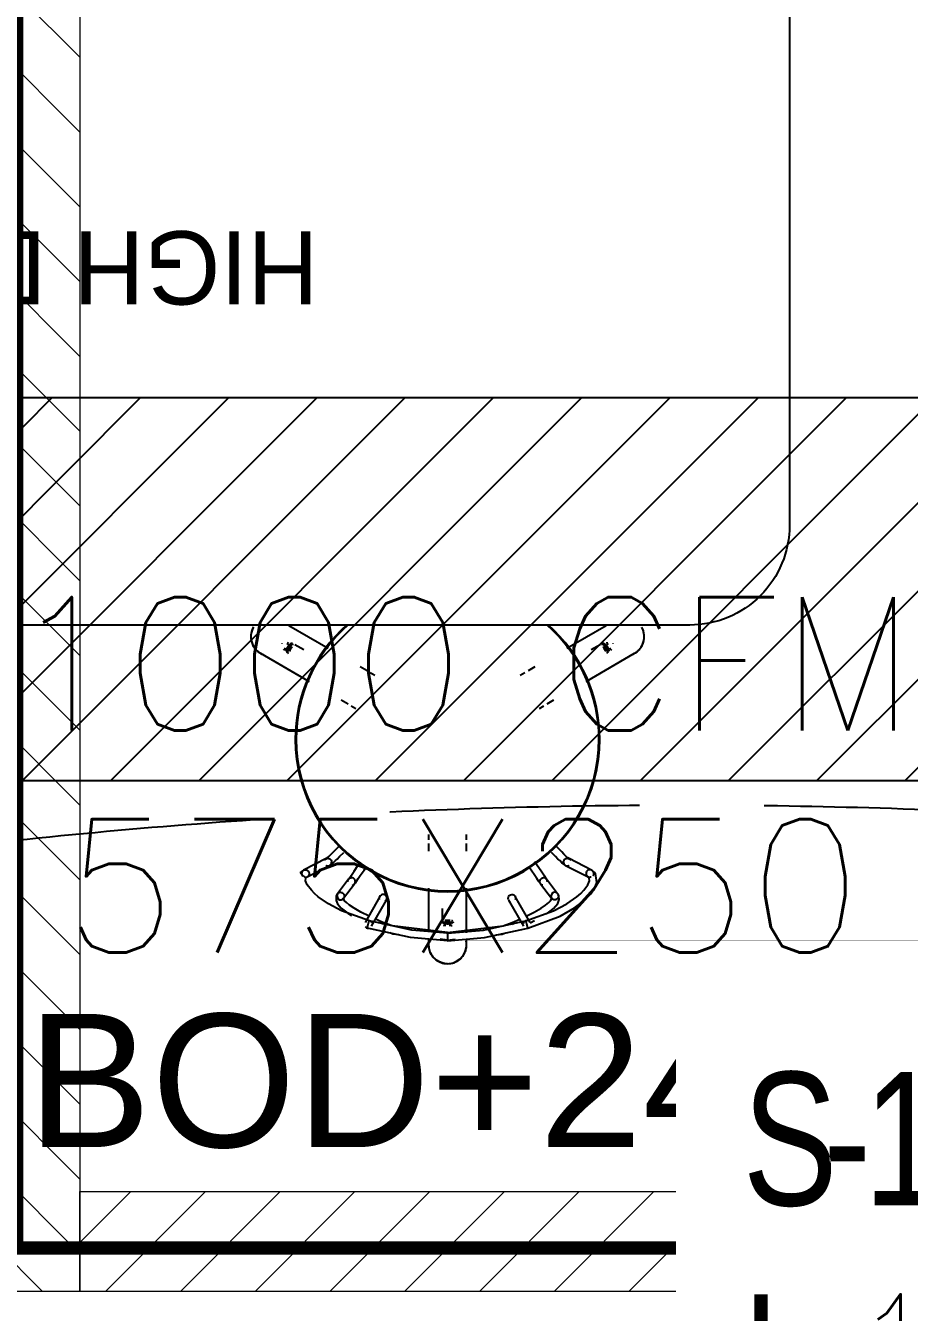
# Model space of a CAD drawing. Header units: millimetres. Extents: x 148480 to 578986, y 39883 to 155062.
# Drawn here: x 239226 to 240553, y 87929 to 89860 of the extents above; entities that cross this region are included whole.
import ezdxf

# ---------------------------------------------------------------- set-up
doc = ezdxf.new("R2010")
doc.units = ezdxf.units.MM
doc.linetypes.add('HIDDEN', pattern=[0.375, 0.25, -0.125])
for name, color, linetype in [('001-TEXT', 250, 'Continuous'), ('Flooring', 44, 'Continuous'), ('I - MODULAR', 44, 'Continuous'), ('Layer4', 6, 'Continuous'), ('M-HVAC ELLIPTICAL DUCT', 6, 'Continuous'), ('M-HVAC VRV PIPE', 4, 'Continuous'), ('M-HVAC-BOF', 6, 'Continuous'), ('M-HVAC-INSULATION', 8, 'Continuous'), ('M-HVAC-TEXT', 7, 'Continuous')]:
    doc.layers.add(name, color=color, linetype=linetype)
doc.layers.add('CB-AC CABLE TRAY', color=213, linetype='Continuous', lineweight=15)
doc.styles.add('ARAIL', font='arial.ttf')
doc.styles.add('Herbalife_Third Floor - Furniture Layout - 210201$0$CG', font='GOTHIC.TTF')
doc.styles.add('R', font='romans.shx')
doc.styles.add('romans', font='stylu.ttf', dxfattribs={"height": 125})

# ---------------------------------------------------------------- blocks, each defined once
blk = doc.blocks.new('GFC1')
at = {"color": 8}
for p, q in [((312370.6, 89877.4, 0), (312360.5, 89883.2, 0)), ((312382.3, 89870.6, 0), (312375.4, 89874.6, 0)), ((312607.7, 89874.6, 0), (312600.8, 89870.6, 0)), ((312622.6, 89883.2, 0), (312612.5, 89877.4, 0)), ((312331.9, 89833.7, 0), (312342, 89827.8, 0)), ((312346.8, 89825.1, 0), (312353.7, 89821.1, 0)), ((312629.4, 89821.1, 0), (312636.3, 89825.1, 0)), ((312641.1, 89827.8, 0), (312651.2, 89833.7, 0)), ((312462.9, 89631.9, 0), (312462.9, 89623.9, 0)), ((312520.1, 89623.9, 0), (312520.1, 89631.9, 0)), ((312462.9, 89618.4, 0), (312462.9, 89606.7, 0)), ((312520.1, 89606.7, 0), (312520.1, 89618.4, 0))]:
    blk.add_line(p, q, dxfattribs=at)
at = {"layer": 'Flooring', "color": 8, "linetype": 'HIDDEN', "ltscale": 1500}
for centre, radius, start, end in [((300007.7, 78255.1), 12777.8, 229.90697, 79.60318), ((312848.3, 80077), 9598.5, 16.54068, 121.95899)]:
    blk.add_arc(centre, radius, start, end, dxfattribs=at)
at = {"layer": 'I - MODULAR', "color": 8}
for p, q in [((312312.1, 89911.1, 0), (312253.3, 89945.1, 0)), ((312729.8, 89945.1, 0), (312670.9, 89911.1, 0)), ((312242.6, 89918.3, 0), (312242.8, 89918, 0)), ((312275.7, 89908.8, 0), (312262.2, 89916.6, 0)), ((312720.9, 89916.6, 0), (312707.4, 89908.8, 0)), ((312740.3, 89918, 0), (312740.5, 89918.3, 0)), ((312210.5, 89903.7, 0), (312283.6, 89861.6, 0)), ((312699.5, 89861.6, 0), (312772.5, 89903.7, 0)), ((312309.1, 89595.5, 0), (312275.3, 89578.2, 0)), ((312280.5, 89568, 0), (312314.3, 89585.3, 0)), ((312668.7, 89585.3, 0), (312702.6, 89568, 0)), ((312707.8, 89578.2, 0), (312674, 89595.5, 0)), ((312270.2, 89574, 0), (312274.1, 89577.4, 0)), ((312270.2, 89574, 0), (312278.6, 89566.2, 0)), ((312701.4, 89568.8, 0), (312704.4, 89566.2, 0)), ((312708.9, 89577.4, 0), (312712.8, 89574, 0)), ((312342.8, 89564.8, 0), (312326.1, 89542.9, 0)), ((312335.2, 89536, 0), (312351.9, 89557.9, 0)), ((312462.9, 89551, 0), (312462.9, 89485.3, 0)), ((312520.1, 89484.1, 0), (312520.1, 89551, 0)), ((312631.1, 89557.9, 0), (312647.8, 89536, 0)), ((312656.9, 89542.9, 0), (312640.3, 89564.8, 0)), ((312389.8, 89538.8, 0), (312367.6, 89499.6, 0)), ((312377.5, 89494, 0), (312399.7, 89533.2, 0)), ((312583.3, 89533.2, 0), (312605.5, 89494, 0)), ((312615.5, 89499.6, 0), (312593.3, 89538.8, 0)), ((312483.2, 89520.5, 0), (312483.2, 89504.9, 0)), ((312394.4, 89499.5, 0), (312382.4, 89505, 0)), ((312588.6, 89499.5, 0), (312600.3, 89504.9, 0)), ((312615.7, 89499.4, 0), (312622.3, 89502.8, 0)), ((312462.9, 89474.8, 0), (312462.9, 89466.6, 0)), ((312491.5, 89473.2, 0), (312480.3, 89474.4, 0)), ((312491.5, 89473.2, 0), (312502.8, 89474.4, 0)), ((312520.1, 89466.6, 0), (312520.1, 89474.6, 0))]:
    blk.add_line(p, q, dxfattribs=at)
at = {"layer": 'I - MODULAR', "color": 8, "linetype": 'Continuous', "elevation": 0}
blk.add_lwpolyline([(312855.2, 89946.2), (310155.2, 89946.2, -0.414214), (310005.2, 90096.2), (310005.2, 90996.2, -0.414214), (310155.2, 91146.2), (312855.2, 91146.2, -0.414214), (313005.2, 90996.2), (313005.2, 90096.2, -0.414214)], format="xyb", close=True, dxfattribs=at)
at = {"layer": 'I - MODULAR', "color": 8, "elevation": 0, "flags": 128}
for points in [[(312199.9, 89942.9), (312198, 89938.9), (312196.8, 89935), (312196.2, 89931.1), (312196.6, 89923), (312199.3, 89915.4), (312201.4, 89912), (312207.1, 89906.1), (312210.5, 89903.7)], [(312772.5, 89903.7), (312776, 89906.1), (312781.6, 89911.9), (312783.7, 89915.4), (312786.4, 89923), (312786.9, 89926.9), (312786.9, 89931.1), (312785.6, 89937.5), (312783.2, 89942.9)], [(312308.6, 89595.2), (312310.7, 89596.7), (312313.2, 89598.9), (312316.8, 89602.4), (312320.1, 89605.5), (312326.6, 89612), (312328.5, 89614.1)], [(312314.8, 89585.6), (312315.4, 89585.9), (312316.6, 89586.8), (312319.7, 89589.4), (312323, 89592.5), (312325.6, 89594.9), (312329.3, 89598.5), (312335.5, 89604.8)], [(312668.2, 89585.6), (312667.6, 89585.9), (312666.5, 89586.8), (312663.3, 89589.4), (312660, 89592.5), (312657.4, 89594.9), (312653.8, 89598.5), (312647.5, 89604.8)], [(312674.5, 89595.2), (312672.3, 89596.7), (312669.9, 89598.9), (312666.2, 89602.4), (312663, 89605.5), (312656.5, 89612), (312654.5, 89614.1)], [(312306.6, 89592.8), (312307, 89593.6), (312307.5, 89594.1), (312307.8, 89594.6)], [(312307.8, 89594.6), (312309, 89595.4), (312310.3, 89595.9), (312311.8, 89596.1), (312313.2, 89595.8), (312314.6, 89595.3), (312315.7, 89594.4), (312316.6, 89593.2), (312317.2, 89591.8), (312317.4, 89590.4)], [(312342.8, 89564.7), (312345.5, 89568.6), (312348.2, 89572.4), (312351.2, 89576.8), (312356.8, 89585), (312360.7, 89590.9)], [(312640.3, 89564.7), (312637.5, 89568.6), (312634.9, 89572.4), (312631.9, 89576.8), (312626.3, 89585), (312622.3, 89590.9)], [(312665.7, 89590.4), (312665.9, 89591.8), (312666.5, 89593.2), (312667.4, 89594.4), (312668.5, 89595.3), (312669.9, 89595.8), (312671.3, 89596.1), (312672.7, 89595.9), (312674.1, 89595.4), (312675.2, 89594.6)], [(312675.2, 89594.6), (312675.6, 89594.1), (312676.1, 89593.6), (312676.5, 89592.8)], [(312274, 89577.3), (312273.5, 89576.8), (312273.1, 89576.1), (312272.7, 89575.4), (312272.5, 89574.7), (312272.3, 89573.9), (312272.3, 89573.1)], [(312272.3, 89573.1), (312272.4, 89571.7), (312273.3, 89569.7), (312273.6, 89569.5)], [(312277.5, 89567.5), (312279.1, 89567.5), (312280.5, 89568.1), (312281.8, 89568.9)], [(312374.1, 89502.3), (312332.3, 89517.3), (312312.6, 89527.7), (312297.4, 89538.3), (312291.6, 89543.3), (312287, 89548), (312280.9, 89556.3), (312278.4, 89562.3), (312278.6, 89566.2)], [(312342.7, 89564.6), (312343, 89565), (312343.5, 89565.5), (312344.1, 89566), (312344.7, 89566.3), (312345.3, 89566.6), (312346, 89566.8), (312346.7, 89566.9), (312347.4, 89567)], [(312352, 89557.9), (312353.1, 89559.4), (312354.8, 89561.8), (312357.3, 89565.5), (312360.4, 89570.1), (312366.1, 89578.4), (312369.8, 89583.9)], [(312609, 89502.3), (312650.7, 89517.3), (312670.5, 89527.7), (312685.7, 89538.3), (312691.5, 89543.3), (312696.1, 89548), (312702.2, 89556.3), (312704.6, 89562.3), (312704.4, 89566.2)], [(312612, 89491.2), (312660.6, 89509.3), (312682.2, 89521.6), (312696.3, 89532.3), (312706.6, 89542.7), (312712.8, 89551.9), (312715.8, 89559.8), (312713.6, 89573.1), (312712.8, 89574)], [(312631.1, 89557.9), (312630, 89559.4), (312628.3, 89561.8), (312625.7, 89565.6), (312622.6, 89570.1), (312617, 89578.4), (312613.3, 89583.9)], [(312631, 89558.1), (312630.5, 89559.1), (312630.1, 89560.4), (312630.1, 89561.8), (312630.4, 89563.1), (312631, 89564.4), (312631.9, 89565.4), (312633, 89566.2), (312634.3, 89566.8), (312635.7, 89567)], [(312709, 89577.3), (312708, 89578.1), (312706.7, 89578.6), (312705.4, 89578.8), (312704.1, 89578.7), (312703.1, 89578.5), (312702.1, 89578), (312701.2, 89577.2), (312700.3, 89576), (312699.7, 89574.6), (312699.5, 89573.1)], [(312699.5, 89573.1), (312699.6, 89572.2), (312699.8, 89571.3), (312700.2, 89570.4), (312700.6, 89569.6), (312701.3, 89568.9)], [(312341.7, 89560.9), (312341.7, 89562.2), (312342.1, 89563.6), (312342.7, 89564.6)], [(312634.5, 89555.8), (312633.8, 89555.9), (312633.3, 89556.2), (312632.7, 89556.4), (312632.2, 89556.8), (312631.7, 89557.2), (312631.3, 89557.7), (312631, 89558.1)], [(312325.4, 89541.7), (312324.3, 89539), (312324, 89532.5), (312326.3, 89527.6), (312331.7, 89521.4), (312341.8, 89513.7), (312347.4, 89510.2)], [(312326, 89542.7), (312325, 89539.5), (312327.3, 89534.9), (312329, 89533.9), (312328.7, 89533.9), (312330.7, 89533.8)], [(312330.7, 89533.8), (312331.6, 89533.8), (312332.5, 89534), (312333.4, 89534.4), (312334.1, 89534.9), (312334.8, 89535.5), (312335.4, 89536.2)], [(312373.6, 89509.1), (312361.4, 89515.4), (312351.2, 89521.3), (312344.3, 89525.9), (312339.7, 89529.6), (312336.9, 89532.4), (312335.1, 89535.6), (312335.8, 89536.9), (312335.9, 89537.2)], [(312389.5, 89533.9), (312389, 89536.1), (312389.5, 89538.3)], [(312400, 89533.8), (312399.4, 89532.7), (312398.5, 89531.7), (312397.4, 89531)], [(312583.1, 89533.8), (312582.6, 89536), (312583.1, 89538.2), (312584.3, 89540), (312586.1, 89541.3), (312588.3, 89541.7)], [(312588.3, 89541.7), (312589.7, 89541.6), (312590.9, 89541.1), (312592, 89540.4), (312592.9, 89539.4), (312593.6, 89538.3)], [(312609.5, 89509.1), (312621.7, 89515.4), (312631.9, 89521.3), (312638.8, 89525.9), (312643.4, 89529.6), (312646.2, 89532.4), (312648, 89535.6), (312647.1, 89537.2)], [(312639.9, 89512.8), (312645.6, 89516.7), (312650.7, 89520.8), (312657, 89528), (312659.4, 89534.4), (312658.7, 89539.3), (312657.7, 89541.5), (312657.6, 89541.7)], [(312652.4, 89545.1), (312650.4, 89544.9), (312650.9, 89544.9), (312648.8, 89543.7), (312646.7, 89539.2), (312647.7, 89536.2)], [(312657.1, 89542.7), (312656.5, 89543.4), (312655.8, 89544), (312655.1, 89544.5), (312654.2, 89544.8), (312653.3, 89545), (312652.4, 89545.1)], [(312491.5, 89472.3), (312435.9, 89477), (312375.6, 89490.1), (312371.1, 89491.2)], [(312491.5, 89483.7), (312437.7, 89488.3), (312378.9, 89501.1), (312374.1, 89502.3)], [(312491.5, 89484.6), (312408.1, 89494.7), (312394.4, 89499.5)], [(312491.5, 89483.7), (312545.4, 89488.3), (312604.2, 89501.1), (312609, 89502.3)], [(312491.5, 89484.6), (312575, 89494.7), (312588.7, 89499.5)], [(312491.5, 89472.3), (312547.2, 89477), (312607.5, 89490.1), (312612, 89491.2)], [(312418.5, 89481.2), (312409.5, 89482.2), (312404.7, 89483.9)], [(312564.6, 89481.2), (312573.5, 89482.2), (312578.4, 89483.9)], [(312491.5, 89437.8), (312487.2, 89438.1), (312483.2, 89439), (312479.5, 89440.5), (312476, 89442.4), (312472.7, 89444.9), (312469.9, 89447.8), (312467.5, 89451), (312465.5, 89454.6), (312463.2, 89462.5), (312462.9, 89466.6)], [(312491.5, 89437.8), (312495.9, 89438.1), (312499.9, 89439), (312503.6, 89440.5), (312510.4, 89444.9), (312515.6, 89451), (312517.5, 89454.6), (312519.8, 89462.5), (312520.1, 89466.6)]]:
    blk.add_lwpolyline(points, dxfattribs=at)
at = {"layer": 'I - MODULAR', "color": 8}
for radius, start, end in [(228.8, 131.4051, 180), (228.8, 131.4051, 180), (227.4, 130.9628, 180), (227.4, 0, 49.0372), (228.8, 0, 48.5949), (228.8, 0, 48.5949), (228.8, 180, 0), (228.8, 180, 0), (227.4, 180, 0)]:
    blk.add_arc((312491.5, 89774.6, 0), radius, start, end, dxfattribs=at)
for centre, major_axis, ratio, start_param, end_param in [((312254.9, 89911.1, 0), (-4.17, -7.23), 0.173648, 3.403392, 6.021386), ((312254.9, 89911.1, 0), (-4.17, -7.23), 0.173648, 1.047198, 2.094395), ((312254.9, 89911.1, 0), (-4.17, -7.23), 0.173648, 2.356194, 2.879793), ((312728.2, 89911.1, 0), (4.17, -7.23), 0.173648, 3.403392, 3.926991), ((312728.2, 89911.1, 0), (4.17, -7.23), 0.173648, 0.261799, 2.879793), ((312728.2, 89911.1, 0), (4.17, -7.23), 0.173648, 4.18879, 5.235988), ((312254.9, 89911.1, 0), (-4.17, -7.23), 0.173648, 0.261799, 0.785398), ((312728.2, 89911.1, 0), (4.17, -7.23), 0.173648, 5.497787, 6.021386), ((312394.7, 89536, 0), (4.98, -2.81), 0.992436, 2.081916, 3.241394), ((312394.7, 89536, 0), (4.98, -2.81), 0.992436, 0.099802, 2.081916), ((312588.3, 89536, 0), (-4.98, -2.81), 0.992436, 6.183384, 6.879071), ((312588.3, 89536, 0), (-4.98, -2.81), 0.992436, 2.248945, 3.041791), ((312372.6, 89496.8, 0), (4.98, -2.81), 0.992436, 4.258135, 5.223509), ((312372.6, 89496.8, 0), (4.98, -2.81), 0.992436, 0.957956, 2.081916), ((312491.5, 89501.3, 0), (-8.35, 0), 0.173648, 5.497787, 6.021386), ((312491.5, 89501.3, 0), (-8.35, 0), 0.173648, 0.261799, 2.879793), ((312491.5, 89501.3, 0), (-8.35, 0), 0.173648, 4.18879, 5.235988), ((312491.5, 89501.3, 0), (-8.35, 0), 0.173648, 3.403392, 3.926991), ((312610.5, 89496.8, 0), (-4.98, -2.81), 0.992436, 4.201269, 5.531684)]:
    blk.add_ellipse(centre, major_axis=major_axis, ratio=ratio, start_param=start_param, end_param=end_param, dxfattribs=at)
for points, knots in [([(312199.9, 89942.9, 0), (312197.7, 89939.1, 0), (312195.9, 89933.3, 0), (312196.1, 89925.8, 0), (312196.9, 89921.7, 0), (312197.8, 89918.7, 0), (312199.1, 89915.8, 0), (312201.1, 89912.3, 0), (312204.5, 89908.1, 0), (312208.5, 89904.9, 0), (312212.2, 89902.8, 0), (312214.1, 89902, 0), (312215.1, 89901.6, 0)], [-1, -1, -1, -1, -0.8611111, -0.7916667, -0.7569444, -0.7222222, -0.6875, -0.6527778, -0.5833333, -0.5138889, -0.4791667, -0.4444444, -0.4444444, -0.4444444, -0.4444444]), ([(312199.9, 89942.9, 0), (312198.2, 89939.9, 0), (312196.5, 89935.3, 0), (312195.9, 89928.6, 0), (312196.4, 89923.6, 0), (312197.7, 89918.7, 0), (312199.9, 89914.1, 0), (312202.8, 89910.1, 0), (312206.3, 89906.5, 0), (312210.5, 89903.6, 0), (312213.5, 89902.2, 0), (312215.1, 89901.6, 0)], [-1, -1, -1, -1, -0.8888889, -0.8333333, -0.7777778, -0.7222222, -0.6666667, -0.6111111, -0.5555556, -0.5, -0.4444444, -0.4444444, -0.4444444, -0.4444444]), ([(312768, 89901.6, 0), (312769.6, 89902.2, 0), (312772.6, 89903.6, 0), (312776.7, 89906.5, 0), (312780.3, 89910.1, 0), (312783.2, 89914.1, 0), (312785.3, 89918.7, 0), (312786.7, 89923.6, 0), (312787.1, 89928.6, 0), (312786.6, 89935.3, 0), (312784.9, 89939.9, 0), (312783.2, 89942.9, 0)], [-0.5555556, -0.5555556, -0.5555556, -0.5555556, -0.5, -0.4444444, -0.3888889, -0.3333333, -0.2777778, -0.2222222, -0.1666667, -0.1111111, 0, 0, 0, 0]), ([(312768, 89901.6, 0), (312769.2, 89902, 0), (312771.3, 89903, 0), (312774.2, 89904.7, 0), (312777.2, 89906.9, 0), (312780.3, 89910, 0), (312783.2, 89914.1, 0), (312785.3, 89918.7, 0), (312786.7, 89923.5, 0), (312787.1, 89928.5, 0), (312786.7, 89933.6, 0), (312785.5, 89938.3, 0), (312784, 89941.4, 0), (312783.2, 89942.9, 0)], [-0.5555556, -0.5555556, -0.5555556, -0.5555556, -0.5138889, -0.4791667, -0.4444444, -0.3888889, -0.3333333, -0.2777778, -0.2222222, -0.1666667, -0.1111111, -0.0555556, 0, 0, 0, 0]), ([(312249.3, 89906.8, 0), (312249.3, 89907.1, 0), (312249.4, 89907.5, 0), (312249.5, 89908.2, 0), (312249.7, 89909, 0), (312250, 89910.1, 0), (312250.6, 89911.5, 0), (312251.1, 89912.6, 0), (312251.5, 89913.1, 0)], [-0.5714286, -0.5714286, -0.5714286, -0.5714286, -0.5, -0.4285714, -0.3571429, -0.2857143, -0.1428571, 0, 0, 0, 0]), ([(312251.5, 89913.1, 0), (312251.8, 89913.7, 0), (312252.5, 89914.7, 0), (312253.4, 89915.9, 0), (312254.2, 89916.7, 0), (312254.7, 89917.3, 0), (312255.3, 89917.7, 0), (312255.8, 89918.2, 0), (312256.3, 89918.5, 0), (312256.9, 89918.8, 0), (312257.3, 89919, 0), (312257.5, 89919, 0)], [-1, -1, -1, -1, -0.8571429, -0.7142857, -0.6428571, -0.5714286, -0.5, -0.4285714, -0.3571429, -0.2857143, -0.1428571, -0.1428571, -0.1428571, -0.1428571]), ([(312257.9, 89918.1, 0), (312257.8, 89918, 0), (312257.7, 89917.7, 0), (312257.4, 89917.3, 0), (312257.1, 89916.7, 0), (312256.7, 89916.1, 0), (312256.3, 89915.5, 0), (312255.7, 89914.6, 0), (312254.9, 89913.3, 0), (312254.3, 89912.2, 0), (312254, 89911.7, 0)], [-0.7142857, -0.7142857, -0.7142857, -0.7142857, -0.6428571, -0.5714286, -0.5, -0.4285714, -0.3571429, -0.2857143, -0.1428571, 0, 0, 0, 0]), ([(312729.1, 89911.7, 0), (312728.8, 89912.2, 0), (312728.2, 89913.3, 0), (312727.4, 89914.6, 0), (312726.8, 89915.5, 0), (312726.4, 89916.1, 0), (312726, 89916.7, 0), (312725.7, 89917.3, 0), (312725.4, 89917.7, 0), (312725.3, 89918, 0), (312725.2, 89918.1, 0)], [-1, -1, -1, -1, -0.8571429, -0.7142857, -0.6428571, -0.5714286, -0.5, -0.4285714, -0.3571429, -0.2857143, -0.2857143, -0.2857143, -0.2857143]), ([(312725.6, 89919, 0), (312725.8, 89919, 0), (312726.1, 89918.8, 0), (312726.7, 89918.5, 0), (312727.2, 89918.2, 0), (312727.8, 89917.7, 0), (312728.3, 89917.3, 0), (312728.9, 89916.7, 0), (312729.7, 89915.9, 0), (312730.6, 89914.7, 0), (312731.3, 89913.7, 0), (312731.6, 89913.1, 0)], [-0.8571429, -0.8571429, -0.8571429, -0.8571429, -0.7142857, -0.6428571, -0.5714286, -0.5, -0.4285714, -0.3571429, -0.2857143, -0.1428571, 0, 0, 0, 0]), ([(312730.6, 89920.5, 0), (312730.7, 89919.9, 0), (312731.2, 89918.5, 0), (312731.8, 89917.1, 0), (312732.2, 89916.4, 0)], [-0.07703691, -0.07703691, -0.07703691, -0.07703691, -0.05555556, -0.0274858, -0.0274858, -0.0274858, -0.0274858]), ([(312731.6, 89913.1, 0), (312731.9, 89912.6, 0), (312732.5, 89911.5, 0), (312733, 89910.1, 0), (312733.4, 89909, 0), (312733.5, 89908.2, 0), (312733.7, 89907.5, 0), (312733.7, 89907.1, 0), (312733.8, 89906.8, 0)], [-1, -1, -1, -1, -0.8571429, -0.7142857, -0.6428571, -0.5714286, -0.5, -0.4285714, -0.4285714, -0.4285714, -0.4285714]), ([(312245.5, 89908.4, 0), (312246, 89908.9, 0), (312247, 89910, 0), (312247.8, 89911.2, 0), (312248.3, 89911.9, 0)], [-0.07874903, -0.07874903, -0.07874903, -0.07874903, -0.05555556, -0.02873291, -0.02873291, -0.02873291, -0.02873291]), ([(312254, 89911.7, 0), (312253.7, 89911.1, 0), (312253, 89910, 0), (312252.3, 89908.7, 0), (312251.8, 89907.8, 0), (312251.5, 89907.1, 0), (312251.2, 89906.5, 0), (312250.9, 89905.9, 0), (312250.6, 89905.5, 0), (312250.3, 89904.9, 0), (312250.1, 89904.7, 0), (312249.9, 89904.6, 0)], [-1, -1, -1, -1, -0.8571429, -0.7142857, -0.6428571, -0.5714286, -0.5, -0.4285714, -0.3571429, -0.2857143, -0.1428571, -0.1428571, -0.1428571, -0.1428571]), ([(312733.1, 89904.6, 0), (312733, 89904.7, 0), (312732.8, 89904.9, 0), (312732.5, 89905.5, 0), (312732.2, 89905.9, 0), (312731.9, 89906.5, 0), (312731.6, 89907.1, 0), (312731.2, 89907.8, 0), (312730.7, 89908.7, 0), (312730, 89910, 0), (312729.4, 89911.1, 0), (312729.1, 89911.7, 0)], [-0.8571429, -0.8571429, -0.8571429, -0.8571429, -0.7142857, -0.6428571, -0.5714286, -0.5, -0.4285714, -0.3571429, -0.2857143, -0.1428571, 0, 0, 0, 0]), ([(312308.9, 89585.5, 0), (312309.1, 89585.3, 0), (312309.4, 89585.2, 0), (312309.9, 89585, 0), (312310.2, 89584.9, 0), (312310.6, 89584.8, 0), (312311, 89584.7, 0), (312311.3, 89584.7, 0), (312311.7, 89584.7, 0), (312312.1, 89584.7, 0), (312312.4, 89584.7, 0), (312312.8, 89584.7, 0), (312313.1, 89584.8, 0), (312313.5, 89584.9, 0), (312313.8, 89585, 0), (312314.2, 89585.2, 0), (312314.5, 89585.4, 0), (312314.8, 89585.5, 0), (312315.2, 89585.8, 0), (312315.4, 89586, 0), (312315.6, 89586.2, 0)], [0.4444444, 0.4444444, 0.4444444, 0.4444444, 0.5, 0.5277778, 0.5555556, 0.5833333, 0.6111111, 0.6388889, 0.6666667, 0.6944444, 0.7222222, 0.75, 0.7777778, 0.8055556, 0.8333333, 0.8611111, 0.8888889, 0.9166667, 0.9444444, 1, 1, 1, 1]), ([(312315.6, 89586.2, 0), (312315.6, 89586.2, 0), (312315.7, 89586.3, 0), (312315.8, 89586.4, 0), (312316, 89586.6, 0), (312316.1, 89586.8, 0), (312316.3, 89587, 0), (312316.4, 89587.1, 0), (312316.5, 89587.3, 0), (312316.7, 89587.6, 0), (312316.8, 89587.8, 0), (312317, 89588.1, 0), (312317.1, 89588.5, 0), (312317.2, 89588.8, 0), (312317.3, 89589.1, 0), (312317.3, 89589.5, 0), (312317.4, 89589.9, 0), (312317.4, 89590.2, 0), (312317.4, 89590.4, 0)], [0, 0, 0, 0, 0.041667, 0.104167, 0.161458, 0.229167, 0.270833, 0.3125, 0.364583, 0.416667, 0.479167, 0.541667, 0.625, 0.6875, 0.75, 0.833333, 0.916667, 1, 1, 1, 1]), ([(312665.7, 89590.4, 0), (312665.7, 89590.1, 0), (312665.7, 89589.7, 0), (312665.8, 89589.1, 0), (312665.9, 89588.8, 0), (312666, 89588.5, 0), (312666.1, 89588.2, 0), (312666.2, 89587.8, 0), (312666.4, 89587.6, 0), (312666.5, 89587.3, 0), (312666.7, 89587.1, 0), (312666.8, 89587, 0), (312666.9, 89586.8, 0), (312667.1, 89586.6, 0), (312667.3, 89586.4, 0), (312667.4, 89586.3, 0), (312667.4, 89586.2, 0), (312667.5, 89586.2, 0)], [0, 0, 0, 0, 0.166667, 0.25, 0.3125, 0.375, 0.458333, 0.510417, 0.583333, 0.635417, 0.6875, 0.729167, 0.770833, 0.822917, 0.895833, 0.958333, 1, 1, 1, 1]), ([(312667.5, 89586.2, 0), (312667.6, 89586, 0), (312667.9, 89585.8, 0), (312668.3, 89585.5, 0), (312668.6, 89585.4, 0), (312668.9, 89585.2, 0), (312669.2, 89585, 0), (312669.6, 89584.9, 0), (312669.9, 89584.8, 0), (312670.3, 89584.7, 0), (312670.7, 89584.7, 0), (312671, 89584.7, 0), (312671.4, 89584.7, 0), (312671.7, 89584.7, 0), (312672.1, 89584.7, 0), (312672.5, 89584.8, 0), (312672.8, 89584.9, 0), (312673.2, 89585, 0), (312673.6, 89585.2, 0), (312674, 89585.3, 0), (312674.2, 89585.5, 0)], [0, 0, 0, 0, 0.0555556, 0.0833333, 0.1111111, 0.1388889, 0.1666667, 0.1944444, 0.2222222, 0.25, 0.2777778, 0.3055556, 0.3333333, 0.3611111, 0.3888889, 0.4166667, 0.4444444, 0.4722222, 0.5, 0.5555556, 0.5555556, 0.5555556, 0.5555556]), ([(312274, 89577.3, 0), (312274.2, 89577.5, 0), (312274.4, 89577.7, 0), (312274.8, 89577.9, 0), (312275.1, 89578.1, 0), (312275.4, 89578.3, 0), (312275.7, 89578.4, 0), (312276, 89578.5, 0), (312276.3, 89578.6, 0), (312276.6, 89578.7, 0), (312276.9, 89578.8, 0), (312277.2, 89578.8, 0), (312277.5, 89578.8, 0), (312277.8, 89578.8, 0), (312278.2, 89578.8, 0), (312278.6, 89578.8, 0), (312278.9, 89578.7, 0), (312279.2, 89578.7, 0), (312279.5, 89578.6, 0), (312279.7, 89578.6, 0), (312279.9, 89578.5, 0), (312280.1, 89578.4, 0), (312280.2, 89578.3, 0), (312280.3, 89578.2, 0), (312280.5, 89578.1, 0), (312280.7, 89577.9, 0), (312281.2, 89577.7, 0), (312281.6, 89577.4, 0), (312281.8, 89577.2, 0), (312282, 89577, 0), (312282.2, 89576.8, 0), (312282.4, 89576.5, 0), (312282.6, 89576.3, 0), (312282.7, 89576, 0), (312282.9, 89575.7, 0), (312283.1, 89575.3, 0), (312283.3, 89574.9, 0), (312283.4, 89574.5, 0), (312283.5, 89574.2, 0), (312283.5, 89573.7, 0), (312283.6, 89573.4, 0), (312283.6, 89573.1, 0)], [0, 0, 0, 0, 0.05, 0.075, 0.1, 0.125, 0.15, 0.175, 0.2, 0.225, 0.25, 0.275, 0.29375, 0.3125, 0.35, 0.375, 0.39375, 0.425, 0.45, 0.475, 0.5, 0.525, 0.55, 0.575, 0.59375, 0.6125, 0.65, 0.675, 0.6875, 0.703125, 0.725, 0.75, 0.775, 0.79375, 0.8125, 0.85, 0.875, 0.9, 0.925, 0.95, 1, 1, 1, 1]), ([(312283.6, 89573.1, 0), (312283.6, 89572.8, 0), (312283.5, 89572.3, 0), (312283.4, 89571.8, 0), (312283.4, 89571.5, 0), (312283.3, 89571.3, 0), (312283.2, 89571.1, 0), (312283.1, 89570.8, 0), (312283, 89570.6, 0), (312282.9, 89570.4, 0), (312282.8, 89570.2, 0), (312282.7, 89570, 0), (312282.6, 89569.8, 0), (312282.4, 89569.6, 0), (312282.3, 89569.5, 0), (312282.1, 89569.2, 0), (312281.9, 89569.1, 0), (312281.8, 89568.9, 0)], [0, 0, 0, 0, 0.2, 0.3, 0.35, 0.4, 0.45, 0.5, 0.55, 0.6, 0.65, 0.7, 0.75, 0.8, 0.85, 0.9, 1, 1, 1, 1]), ([(312352, 89558, 0), (312352.1, 89558.1, 0), (312352.2, 89558.2, 0), (312352.3, 89558.5, 0), (312352.5, 89558.7, 0), (312352.6, 89559, 0), (312352.7, 89559.3, 0), (312352.8, 89559.6, 0), (312352.9, 89560, 0), (312353, 89560.4, 0), (312353, 89560.7, 0), (312353.1, 89561.1, 0), (312353, 89561.4, 0), (312353, 89561.7, 0), (312353, 89562.1, 0), (312352.9, 89562.5, 0), (312352.7, 89563.1, 0), (312352.5, 89563.8, 0), (312352.1, 89564.4, 0), (312351.7, 89564.9, 0), (312351.2, 89565.4, 0), (312350.6, 89565.9, 0), (312350.1, 89566.3, 0), (312349.5, 89566.5, 0), (312349.1, 89566.7, 0), (312348.8, 89566.8, 0), (312348.4, 89566.9, 0), (312348, 89566.9, 0), (312347.6, 89567, 0), (312347.4, 89567, 0)], [0, 0, 0, 0, 0.027778, 0.055556, 0.083333, 0.104167, 0.125, 0.166667, 0.194444, 0.222222, 0.25, 0.277778, 0.305556, 0.333333, 0.361111, 0.388889, 0.444444, 0.5, 0.555556, 0.611111, 0.666667, 0.722222, 0.777778, 0.833333, 0.861111, 0.888889, 0.916667, 0.944444, 1, 1, 1, 1]), ([(312640.4, 89564.6, 0), (312640.3, 89564.7, 0), (312640.2, 89564.8, 0), (312640.1, 89565, 0), (312639.9, 89565.2, 0), (312639.7, 89565.4, 0), (312639.5, 89565.5, 0), (312639.3, 89565.7, 0), (312639.1, 89565.9, 0), (312638.8, 89566.1, 0), (312638.5, 89566.3, 0), (312638.2, 89566.4, 0), (312637.8, 89566.6, 0), (312637.2, 89566.8, 0), (312636.4, 89566.9, 0), (312635.9, 89567, 0), (312635.7, 89567, 0)], [0, 0, 0, 0, 0.0625, 0.109375, 0.15625, 0.203125, 0.246094, 0.296875, 0.34375, 0.4375, 0.484375, 0.53125, 0.59375, 0.75, 0.875, 1, 1, 1, 1]), ([(312707, 89567.8, 0), (312706.9, 89567.7, 0), (312706.7, 89567.7, 0), (312706.3, 89567.6, 0), (312705.8, 89567.5, 0), (312705.5, 89567.4, 0), (312705.1, 89567.4, 0), (312704.6, 89567.4, 0), (312703.9, 89567.5, 0), (312703.3, 89567.7, 0), (312702.8, 89567.9, 0), (312702.4, 89568.1, 0), (312701.8, 89568.5, 0), (312701.4, 89568.8, 0), (312701.3, 89568.9, 0)], [0.5555556, 0.5555556, 0.5555556, 0.5555556, 0.5694444, 0.6111111, 0.6388889, 0.6666667, 0.6944444, 0.7222222, 0.7777778, 0.8333333, 0.8611111, 0.8888889, 0.9444444, 1, 1, 1, 1]), ([(312709, 89577.3, 0), (312709.1, 89577.2, 0), (312709.3, 89577.1, 0), (312709.5, 89576.8, 0), (312709.7, 89576.6, 0), (312709.9, 89576.3, 0), (312710.1, 89576, 0), (312710.2, 89575.8, 0), (312710.3, 89575.4, 0), (312710.5, 89575.1, 0), (312710.6, 89574.7, 0), (312710.7, 89574.3, 0), (312710.8, 89573.8, 0), (312710.8, 89573.4, 0), (312710.8, 89573.1, 0)], [0, 0, 0, 0, 0.083333, 0.145833, 0.208333, 0.291667, 0.354167, 0.416667, 0.5, 0.583333, 0.666667, 0.75, 0.833333, 1, 1, 1, 1]), ([(312710.8, 89573.1, 0), (312710.8, 89573, 0), (312710.8, 89572.8, 0), (312710.8, 89572.4, 0), (312710.7, 89572, 0), (312710.7, 89571.7, 0), (312710.6, 89571.4, 0), (312710.5, 89571, 0), (312710.3, 89570.5, 0), (312710, 89570.1, 0), (312709.9, 89569.8, 0), (312709.8, 89569.7, 0), (312709.8, 89569.7, 0)], [0, 0, 0, 0, 0.0277778, 0.0555556, 0.0833333, 0.1111111, 0.125, 0.1388889, 0.1666667, 0.1944444, 0.2083333, 0.2222222, 0.2222222, 0.2222222, 0.2222222]), ([(312348.6, 89555.8, 0), (312348.7, 89555.8, 0), (312348.9, 89555.8, 0), (312349.2, 89555.9, 0), (312349.5, 89556, 0), (312349.8, 89556.1, 0), (312350, 89556.3, 0), (312350.3, 89556.4, 0), (312350.5, 89556.5, 0), (312350.7, 89556.7, 0), (312350.9, 89556.9, 0), (312351.1, 89557, 0), (312351.3, 89557.2, 0), (312351.5, 89557.4, 0), (312351.7, 89557.6, 0), (312351.9, 89557.8, 0), (312352, 89557.9, 0), (312352, 89558, 0)], [0.2222222, 0.2222222, 0.2222222, 0.2222222, 0.2777778, 0.3333333, 0.3888889, 0.4444444, 0.5, 0.5416667, 0.5833333, 0.6388889, 0.6944444, 0.7361111, 0.7777778, 0.8194444, 0.8611111, 0.9166667, 1, 1, 1, 1]), ([(312641.4, 89560.9, 0), (312641.4, 89561, 0), (312641.4, 89561.2, 0), (312641.4, 89561.6, 0), (312641.4, 89561.9, 0), (312641.3, 89562.3, 0), (312641.3, 89562.6, 0), (312641.2, 89563, 0), (312641.1, 89563.3, 0), (312641, 89563.5, 0), (312640.9, 89563.8, 0), (312640.7, 89564.1, 0), (312640.5, 89564.4, 0), (312640.4, 89564.5, 0), (312640.4, 89564.6, 0)], [0.6666667, 0.6666667, 0.6666667, 0.6666667, 0.6944444, 0.7222222, 0.75, 0.7777778, 0.8055556, 0.8333333, 0.8611111, 0.8819444, 0.9027778, 0.9305556, 0.9722222, 1, 1, 1, 1]), ([(312326, 89542.7, 0), (312326.1, 89542.8, 0), (312326.2, 89543, 0), (312326.4, 89543.2, 0), (312326.6, 89543.4, 0), (312326.7, 89543.5, 0), (312326.9, 89543.7, 0), (312327.1, 89543.9, 0), (312327.3, 89544, 0), (312327.5, 89544.1, 0), (312327.6, 89544.2, 0), (312327.8, 89544.4, 0), (312328, 89544.5, 0), (312328.2, 89544.6, 0), (312328.5, 89544.7, 0), (312329, 89544.9, 0), (312329.8, 89545, 0), (312330.4, 89545.1, 0), (312330.7, 89545.1, 0)], [0, 0, 0, 0, 0.083333, 0.125, 0.166667, 0.208333, 0.25, 0.291667, 0.333333, 0.375, 0.416667, 0.458333, 0.5, 0.541667, 0.583333, 0.666667, 0.833333, 1, 1, 1, 1]), ([(312330.7, 89545.1, 0), (312331.1, 89545.1, 0), (312331.7, 89545, 0), (312332.4, 89544.8, 0), (312332.8, 89544.6, 0), (312333.1, 89544.5, 0), (312333.4, 89544.3, 0), (312333.7, 89544.1, 0), (312334.3, 89543.7, 0), (312335, 89543, 0), (312335.6, 89542.2, 0), (312336, 89541.4, 0), (312336.2, 89540.9, 0), (312336.3, 89540.2, 0), (312336.4, 89539.6, 0), (312336.4, 89539, 0), (312336.3, 89538.4, 0), (312336.2, 89537.8, 0), (312335.9, 89537, 0), (312335.6, 89536.4, 0), (312335.4, 89536.1, 0)], [0, 0, 0, 0, 0.1, 0.15, 0.175, 0.2, 0.225, 0.25, 0.3, 0.4, 0.5, 0.55, 0.6, 0.65, 0.7, 0.75, 0.8, 0.85, 0.9, 1, 1, 1, 1]), ([(312652.4, 89533.8, 0), (312652.1, 89533.8, 0), (312651.5, 89533.8, 0), (312650.7, 89534, 0), (312650.2, 89534.1, 0), (312649.9, 89534.3, 0), (312649.7, 89534.4, 0), (312649.5, 89534.5, 0), (312649.3, 89534.6, 0), (312649.2, 89534.7, 0), (312649, 89534.8, 0), (312648.8, 89535, 0), (312648.6, 89535.1, 0), (312648.4, 89535.3, 0), (312648.3, 89535.4, 0), (312648.1, 89535.6, 0), (312647.9, 89535.8, 0), (312647.8, 89536, 0), (312647.7, 89536.1, 0)], [0, 0, 0, 0, 0.166667, 0.333333, 0.416667, 0.458333, 0.5, 0.541667, 0.583333, 0.625, 0.666667, 0.708333, 0.75, 0.791667, 0.833333, 0.875, 0.916667, 1, 1, 1, 1]), ([(312657.1, 89542.7, 0), (312657.2, 89542.6, 0), (312657.4, 89542.3, 0), (312657.6, 89541.7, 0), (312657.8, 89541.2, 0), (312658, 89540.7, 0), (312658, 89540.3, 0), (312658.1, 89539.9, 0), (312658.1, 89539.5, 0), (312658, 89539, 0), (312657.9, 89538.2, 0), (312657.6, 89537.4, 0), (312657.2, 89536.6, 0), (312656.7, 89535.8, 0), (312655.9, 89535.1, 0), (312655.2, 89534.6, 0), (312654.7, 89534.3, 0), (312654.4, 89534.2, 0), (312654.2, 89534.1, 0), (312654, 89534, 0), (312654, 89533.9, 0), (312653.9, 89533.9, 0), (312654.1, 89533.9, 0), (312654.5, 89533.9, 0), (312654.2, 89533.9, 0), (312653.7, 89533.8, 0), (312653.1, 89533.7, 0), (312652.6, 89533.7, 0), (312652.4, 89533.8, 0)], [0, 0, 0, 0, 0.05, 0.1, 0.125, 0.15, 0.175, 0.1875, 0.2, 0.225, 0.25, 0.275, 0.3, 0.325, 0.35, 0.4, 0.425, 0.45, 0.475, 0.525, 0.575, 0.6375, 0.7, 0.75, 0.85, 0.9, 0.95, 1, 1, 1, 1]), ([(312371.2, 89492.1, 0), (312371.1, 89492, 0), (312371.1, 89491.7, 0), (312371, 89491.3, 0), (312371, 89491.3, 0), (312371.1, 89491.2, 0)], [0, 0, 0, 0, 0.0555556, 0.1111111, 0.1797143, 0.1797143, 0.1797143, 0.1797143]), ([(312371.2, 89492.1, 0), (312371.2, 89492.3, 0), (312371.3, 89492.7, 0), (312371.5, 89493.6, 0), (312371.9, 89495.1, 0), (312372.3, 89496.7, 0), (312372.7, 89498, 0), (312372.9, 89499, 0), (312373.2, 89500, 0), (312373.5, 89500.9, 0), (312373.8, 89501.6, 0), (312373.9, 89502, 0), (312374, 89502.2, 0), (312374, 89502.2, 0)], [0, 0, 0, 0, 0.0555556, 0.1111111, 0.2222222, 0.3333333, 0.3888889, 0.4444444, 0.5138889, 0.5833333, 0.6527778, 0.7222222, 0.7777778, 0.7777778, 0.7777778, 0.7777778]), ([(312393.3, 89497.8, 0), (312393.4, 89498, 0), (312393.7, 89498.4, 0), (312393.9, 89498.9, 0), (312394.2, 89499.3, 0), (312394.3, 89499.5, 0), (312394.4, 89499.5, 0), (312394.4, 89499.5, 0)], [0.2222222, 0.2222222, 0.2222222, 0.2222222, 0.2777778, 0.3333333, 0.3888889, 0.4444444, 0.4956758, 0.4956758, 0.4956758, 0.4956758]), ([(312394.4, 89499.5, 0), (312394.4, 89499.5, 0), (312394.4, 89499.5, 0), (312394.5, 89499.4, 0), (312394.4, 89499.1, 0), (312394.3, 89498.6, 0), (312394.1, 89498, 0), (312393.9, 89497.5, 0)], [0.4980564, 0.4980564, 0.4980564, 0.4980564, 0.5, 0.5555556, 0.6111111, 0.6666667, 0.7777778, 0.7777778, 0.7777778, 0.7777778]), ([(312483.2, 89500, 0), (312483.2, 89500.1, 0), (312483.3, 89500.3, 0), (312483.9, 89500.4, 0), (312484.5, 89500.4, 0), (312485, 89500.4, 0), (312485.6, 89500.4, 0), (312486.3, 89500.4, 0), (312487.1, 89500.4, 0), (312488.2, 89500.3, 0), (312489.7, 89500.2, 0), (312490.9, 89500.2, 0), (312491.5, 89500.2, 0)], [-1, -1, -1, -1, -0.857143, -0.714286, -0.642857, -0.571429, -0.5, -0.428571, -0.357143, -0.285714, -0.142857, 0, 0, 0, 0]), ([(312491.5, 89497.3, 0), (312490.9, 89497.3, 0), (312489.7, 89497.4, 0), (312488.2, 89497.6, 0), (312487.1, 89497.9, 0), (312486.3, 89498.1, 0), (312485.6, 89498.4, 0), (312485.1, 89498.6, 0), (312484.8, 89498.7, 0), (312484.8, 89498.7, 0)], [-1, -1, -1, -1, -0.8571429, -0.7142857, -0.6428571, -0.5714286, -0.5, -0.4285714, -0.3958969, -0.3958969, -0.3958969, -0.3958969]), ([(312491.5, 89500.2, 0), (312492.2, 89500.2, 0), (312493.4, 89500.2, 0), (312494.9, 89500.3, 0), (312496, 89500.4, 0), (312496.8, 89500.4, 0), (312497.5, 89500.4, 0), (312498.1, 89500.4, 0), (312498.6, 89500.4, 0), (312498.9, 89500.4, 0), (312499.1, 89500.4, 0)], [-1, -1, -1, -1, -0.8571429, -0.7142857, -0.6428571, -0.5714286, -0.5, -0.4285714, -0.3571429, -0.2857143, -0.2857143, -0.2857143, -0.2857143]), ([(312498.1, 89498.6, 0), (312497.9, 89498.5, 0), (312497.5, 89498.4, 0), (312496.8, 89498.1, 0), (312496, 89497.9, 0), (312494.9, 89497.6, 0), (312493.4, 89497.4, 0), (312492.2, 89497.3, 0), (312491.5, 89497.3, 0)], [-0.5714286, -0.5714286, -0.5714286, -0.5714286, -0.5, -0.4285714, -0.3571429, -0.2857143, -0.1428571, 0, 0, 0, 0]), ([(312498.6, 89494.5, 0), (312497.9, 89494.7, 0), (312496.5, 89495, 0), (312495, 89495.2, 0), (312494.2, 89495.2, 0)], [-0.07874903, -0.07874903, -0.07874903, -0.07874903, -0.05555556, -0.02873291, -0.02873291, -0.02873291, -0.02873291]), ([(312588.6, 89499.5, 0), (312588.6, 89499.5, 0), (312588.6, 89499.5, 0), (312588.6, 89499.4, 0), (312588.6, 89499.1, 0), (312588.8, 89498.6, 0), (312589, 89498.1, 0), (312589.1, 89497.6, 0), (312589.2, 89497.5, 0)], [0.4980564, 0.4980564, 0.4980564, 0.4980564, 0.5, 0.5555556, 0.6111111, 0.6666667, 0.75, 0.7777778, 0.7777778, 0.7777778, 0.7777778]), ([(312590.5, 89496.2, 0), (312590.4, 89496.5, 0), (312590.1, 89497.1, 0), (312589.7, 89497.8, 0), (312589.4, 89498.4, 0), (312589.1, 89498.9, 0), (312588.9, 89499.3, 0), (312588.7, 89499.5, 0), (312588.7, 89499.5, 0), (312588.7, 89499.5, 0)], [0.1111111, 0.1111111, 0.1111111, 0.1111111, 0.1666667, 0.2222222, 0.2777778, 0.3333333, 0.3888889, 0.4444444, 0.4956758, 0.4956758, 0.4956758, 0.4956758]), ([(312611.9, 89492.1, 0), (312611.9, 89492.3, 0), (312611.8, 89492.7, 0), (312611.6, 89493.6, 0), (312611.2, 89495.1, 0), (312610.8, 89496.7, 0), (312610.4, 89498, 0), (312610.1, 89498.9, 0), (312609.9, 89499.8, 0), (312609.7, 89500.5, 0), (312609.5, 89501.2, 0), (312609.2, 89501.9, 0), (312609.1, 89502.2, 0), (312609.1, 89502.2, 0)], [0, 0, 0, 0, 0.0555556, 0.1111111, 0.2222222, 0.3333333, 0.3888889, 0.4444444, 0.5, 0.5555556, 0.6111111, 0.6666667, 0.7777778, 0.7777778, 0.7777778, 0.7777778]), ([(312611.9, 89492.1, 0), (312611.9, 89492, 0), (312612, 89491.7, 0), (312612, 89491.3, 0), (312612, 89491.3, 0), (312612, 89491.2, 0)], [0, 0, 0, 0, 0.0555556, 0.1111111, 0.1797143, 0.1797143, 0.1797143, 0.1797143]), ([(312463.4, 89471.6, 0), (312463.2, 89470.4, 0), (312462.9, 89468.1, 0), (312463, 89464.7, 0), (312463.4, 89461, 0), (312464.5, 89456.7, 0), (312466.6, 89452.2, 0), (312469.5, 89448, 0), (312473, 89444.4, 0), (312477.1, 89441.6, 0), (312481.7, 89439.4, 0), (312486.4, 89438.1, 0), (312489.8, 89437.8, 0), (312491.5, 89437.8, 0)], [-0.5555556, -0.5555556, -0.5555556, -0.5555556, -0.5138889, -0.4791667, -0.4444444, -0.3888889, -0.3333333, -0.2777778, -0.2222222, -0.1666667, -0.1111111, -0.0555556, 0, 0, 0, 0]), ([(312491.5, 89483.8, 0), (312491.5, 89483.9, 0), (312491.5, 89484.2, 0), (312491.5, 89484.5, 0), (312491.5, 89484.6, 0), (312491.5, 89484.6, 0), (312491.5, 89484.3, 0), (312491.5, 89483.8, 0), (312491.5, 89483.2, 0), (312491.5, 89482.7, 0)], [-0.6666667, -0.6666667, -0.6666667, -0.6666667, -0.6111111, -0.5555556, -0.5, -0.4444444, -0.3888889, -0.3333333, -0.2222222, -0.2222222, -0.2222222, -0.2222222]), ([(312491.5, 89483.8, 0), (312491.5, 89483.9, 0), (312491.5, 89484.2, 0), (312491.5, 89484.5, 0), (312491.5, 89484.6, 0), (312491.5, 89484.6, 0), (312491.5, 89484.3, 0), (312491.5, 89483.9, 0), (312491.5, 89483.3, 0), (312491.5, 89482.8, 0), (312491.5, 89482.7, 0)], [0.3333333, 0.3333333, 0.3333333, 0.3333333, 0.3888889, 0.4444444, 0.5, 0.5555556, 0.6111111, 0.6666667, 0.75, 0.7777778, 0.7777778, 0.7777778, 0.7777778]), ([(312491.5, 89482.8, 0), (312491.5, 89483, 0), (312491.5, 89483.3, 0), (312491.5, 89483.6, 0), (312491.5, 89483.7, 0), (312491.5, 89483.7, 0), (312491.5, 89483.5, 0), (312491.5, 89483, 0), (312491.5, 89482.1, 0), (312491.5, 89481.1, 0), (312491.5, 89480.2, 0), (312491.5, 89479.2, 0), (312491.5, 89477.9, 0), (312491.5, 89476.6, 0), (312491.5, 89475.3, 0), (312491.5, 89474.5, 0), (312491.5, 89473.7, 0), (312491.5, 89473.3, 0), (312491.5, 89473.2, 0)], [0, 0, 0, 0, 0.055556, 0.111111, 0.166667, 0.222222, 0.277778, 0.333333, 0.444444, 0.5, 0.555556, 0.611111, 0.666667, 0.777778, 0.833333, 0.888889, 0.944444, 1, 1, 1, 1]), ([(312491.5, 89474.1, 0), (312491.5, 89473.9, 0), (312491.5, 89473.4, 0), (312491.5, 89472.7, 0), (312491.5, 89472.2, 0), (312491.5, 89472.3, 0), (312491.5, 89472.7, 0), (312491.5, 89473, 0), (312491.5, 89473.2, 0)], [0.5555556, 0.5555556, 0.5555556, 0.5555556, 0.6111111, 0.6666667, 0.7777778, 0.8888889, 0.9444444, 1, 1, 1, 1]), ([(312491.5, 89437.8, 0), (312495, 89437.8, 0), (312499.9, 89438.7, 0), (312505.9, 89441.6, 0), (312510, 89444.4, 0), (312513.6, 89448, 0), (312516.5, 89452.2, 0), (312518.5, 89456.7, 0), (312519.8, 89461.6, 0), (312520.3, 89466.6, 0), (312520, 89469.9, 0), (312519.7, 89471.6, 0)], [-1, -1, -1, -1, -0.8888889, -0.8333333, -0.7777778, -0.7222222, -0.6666667, -0.6111111, -0.5555556, -0.5, -0.4444444, -0.4444444, -0.4444444, -0.4444444]), ([(312491.5, 89437.8, 0), (312495.9, 89437.8, 0), (312501.9, 89439.1, 0), (312508.3, 89443.1, 0), (312511.4, 89445.8, 0), (312513.5, 89448.1, 0), (312515.4, 89450.6, 0), (312517.5, 89454.2, 0), (312519.4, 89459.2, 0), (312520.2, 89464.3, 0), (312520.1, 89468.5, 0), (312519.9, 89470.6, 0), (312519.7, 89471.6, 0)], [-1, -1, -1, -1, -0.8611111, -0.7916667, -0.7569444, -0.7222222, -0.6875, -0.6527778, -0.5833333, -0.5138889, -0.4791667, -0.4444444, -0.4444444, -0.4444444, -0.4444444])]:
    blk.add_open_spline(points, degree=3, knots=knots, dxfattribs=at)
for points in [[(312251, 89916.4, 0), (312251.6, 89917.7, 0), (312252.1, 89919.1, 0), (312252.5, 89920.5, 0)], [(312251, 89916.4, 0), (312251.6, 89917.7, 0), (312252.1, 89919.1, 0), (312252.5, 89920.5, 0)], [(312257.9, 89919, 0), (312258, 89919, 0), (312258.1, 89918.9, 0), (312258.1, 89918.7, 0)], [(312725, 89918.7, 0), (312725, 89918.9, 0), (312725, 89919, 0), (312725.1, 89919, 0)], [(312730.6, 89920.5, 0), (312731, 89919.1, 0), (312731.6, 89917.7, 0), (312732.2, 89916.4, 0)], [(312245.5, 89908.4, 0), (312246.5, 89909.5, 0), (312247.4, 89910.7, 0), (312248.3, 89911.9, 0)], [(312734.7, 89911.9, 0), (312735.6, 89910.6, 0), (312736.5, 89909.5, 0), (312737.6, 89908.4, 0)], [(312734.7, 89911.9, 0), (312735.6, 89910.6, 0), (312736.6, 89909.5, 0), (312737.6, 89908.4, 0)], [(312371.1, 89491.2, 0), (312371.1, 89491.2, 0), (312371.1, 89491.3, 0), (312371.1, 89491.3, 0)], [(312484, 89499.1, 0), (312483.7, 89499.3, 0), (312483.3, 89499.6, 0), (312483.2, 89499.9, 0), (312483.2, 89500, 0)], [(312489, 89495.3, 0), (312487.5, 89495.2, 0), (312486.1, 89494.9, 0), (312484.7, 89494.6, 0)], [(312489, 89495.3, 0), (312487.5, 89495.2, 0), (312486.1, 89494.9, 0), (312484.7, 89494.6, 0)], [(312498.6, 89494.5, 0), (312497.2, 89494.9, 0), (312495.7, 89495.1, 0), (312494.1, 89495.2, 0)], [(312499.9, 89500, 0), (312499.9, 89499.9, 0), (312499.7, 89499.6, 0), (312499.3, 89499.3, 0), (312499.1, 89499.1, 0)], [(312499.7, 89500.3, 0), (312499.8, 89500.2, 0), (312499.9, 89500.1, 0), (312499.9, 89500, 0)], [(312612, 89491.2, 0), (312612, 89491.2, 0), (312612, 89491.3, 0), (312612, 89491.3, 0)], [(312463.4, 89471.6, 0), (312462.8, 89468.3, 0), (312462.8, 89461.5, 0), (312466.2, 89451.9, 0), (312472.7, 89444.1, 0), (312481.6, 89438.9, 0), (312488.1, 89437.8, 0), (312491.5, 89437.8, 0)], [(312491.5, 89473.9, 0), (312491.5, 89473.7, 0), (312491.5, 89473.4, 0), (312491.5, 89473.2, 0), (312491.5, 89473.1, 0), (312491.5, 89473.3, 0), (312491.5, 89473.5, 0), (312491.5, 89473.8, 0), (312491.5, 89474, 0)], [(312491.5, 89473.9, 0), (312491.5, 89473.7, 0), (312491.5, 89473.4, 0), (312491.5, 89473.2, 0), (312491.5, 89473.1, 0), (312491.5, 89473.3, 0), (312491.5, 89473.5, 0), (312491.5, 89473.8, 0), (312491.5, 89474, 0)]]:
    blk.add_open_spline(points, degree=3, dxfattribs=at)
at = {"layer": '001-TEXT', "color": 8, "style": 'Herbalife_Third Floor - Furniture Layout - 210201$0$CG'}
blk.add_text('HIGH DISCUSSION', height=110, rotation=180, dxfattribs=at).set_placement((312297.4, 90537.3))
blk = doc.blocks.new('*U127')
at = {"layer": 'CB-AC CABLE TRAY', "true_color": 0xa953a0}
h = blk.add_hatch(dxfattribs=at)
h.set_pattern_fill('ANSI31', color=215, scale=25)
h.set_pattern_definition([(45, (-899996.165, 1102758.81), (-56.1266008, 56.1266008), [])])
h.paths.add_polyline_path([(-88704.9, -150.4), (-88704.9, -0.4), (-83931.8, -0.4), (-83931.8, -150.4)])
at = {"layer": 'CB-AC CABLE TRAY', "color": 215, "true_color": 0xa953a0}
blk.add_lwpolyline([(-88704.9, -150.4), (-88704.9, -0.4), (-83931.8, -0.4), (-83931.8, -150.4)], close=True, dxfattribs=at)
blk = doc.blocks.new('*U126')
at = {"layer": 'CB-AC CABLE TRAY', "true_color": 0xa953a0}
h = blk.add_hatch(dxfattribs=at)
h.set_pattern_fill('ANSI31', color=215, scale=25)
h.set_pattern_definition([(45, (-901814.42, 1102908.81), (-56.1266008, 56.1266008), [])])
h.paths.add_polyline_path([(-88704.9, -150.4), (-88704.9, 149.6), (-85750.1, 149.6), (-85750.1, -150.4)])
at = {"layer": 'CB-AC CABLE TRAY', "color": 215, "true_color": 0xa953a0}
blk.add_lwpolyline([(-88704.9, -150.4), (-88704.9, 149.6), (-85750.1, 149.6), (-85750.1, -150.4)], close=True, dxfattribs=at)

msp = doc.modelspace()

# ---------------------------------------------------------------- block references
at = {"layer": 'Layer4', "linetype": 'Continuous', "rotation": 360}
msp.add_blockref('GFC1', (-72632.4, -986), dxfattribs=at)

# ---------------------------------------------------------------- next in the draw order: hatches: boundary and pattern name
at = {"layer": 'M-HVAC-INSULATION'}
h = msp.add_hatch(dxfattribs=at)
h.set_pattern_fill('ANSI31', color=26, scale=750, angle=360, style=0)
h.set_pattern_definition([(45, (696945.05, 16916.53), (-66.29126, 66.29126), [])])
h.paths.add_polyline_path([(241569.5, 89301.2), (234755.2, 89301.2), (234755.2, 88726.2), (241569.5, 88726.2)])

# ---------------------------------------------------------------- next in the draw order: linework, layer by layer
at = {"layer": 'M-HVAC ELLIPTICAL DUCT', "linetype": 'Continuous'}
for p, q in [((241569.5, 89301.2), (234755.2, 89301.2)), ((241569.5, 88726.2), (234305.2, 88726.2))]:
    msp.add_line(p, q, dxfattribs=at)
at = {"layer": 'M-HVAC VRV PIPE', "color": 6, "linetype": 'Continuous'}
msp.add_lwpolyline([(238353.4, 91111.3, 20, 20, 0), (239211.7, 91111.3, 20, 20, 0), (239211.7, 88025, 20, 20, 0), (242198.7, 88025, 20, 20, 0), (244172.7, 88025, 0, 0, 0)], format="xyseb", dxfattribs=at)

# ---------------------------------------------------------------- next in the draw order: block references
at = {"layer": 'CB-AC CABLE TRAY', "color": 4, "linetype": 'HIDDEN'}
for name, p, rotation in [('*U126', (239156.6, 2209.9, 0), 269.9997198436913), ('*U127', (328011.5, 88110), 359.9997198436912)]:
    msp.add_blockref(name, p, dxfattribs=dict(at, rotation=rotation))

# ---------------------------------------------------------------- next in the draw order: texts
at = {"layer": 'M-HVAC-BOF', "color": 6, "lineweight": -2, "insert": (239227.8, 88376.5), "char_height": 200, "width": 1028.731, "attachment_point": 1, "style": 'ARAIL'}
msp.add_mtext('BOD+2400', dxfattribs=at)
at = {"layer": 'M-HVAC-TEXT', "color": 7, "insert": (239881.9, 89002, 0), "char_height": 200, "width": 1632.99, "attachment_point": 2, "style": 'R'}
msp.add_mtext('1000 CFM\\P575X250', dxfattribs=at)

# ---------------------------------------------------------------- next in the draw order: texts
at = {"layer": 'M-HVAC-TEXT', "insert": (241991.1, 87689, 0.9), "char_height": 200, "width": 1688.764, "attachment_point": 9, "style": 'romans', "bg_fill": 2}
msp.add_mtext('\\pxql;{\\W0.8;\\T0.8;\\C6;S-1 1/8-9RMT\\P\\pt1;L-\\Fromans.shx|c1;1/2-9RMT}', dxfattribs=at)

doc.saveas('drawing.dxf')
